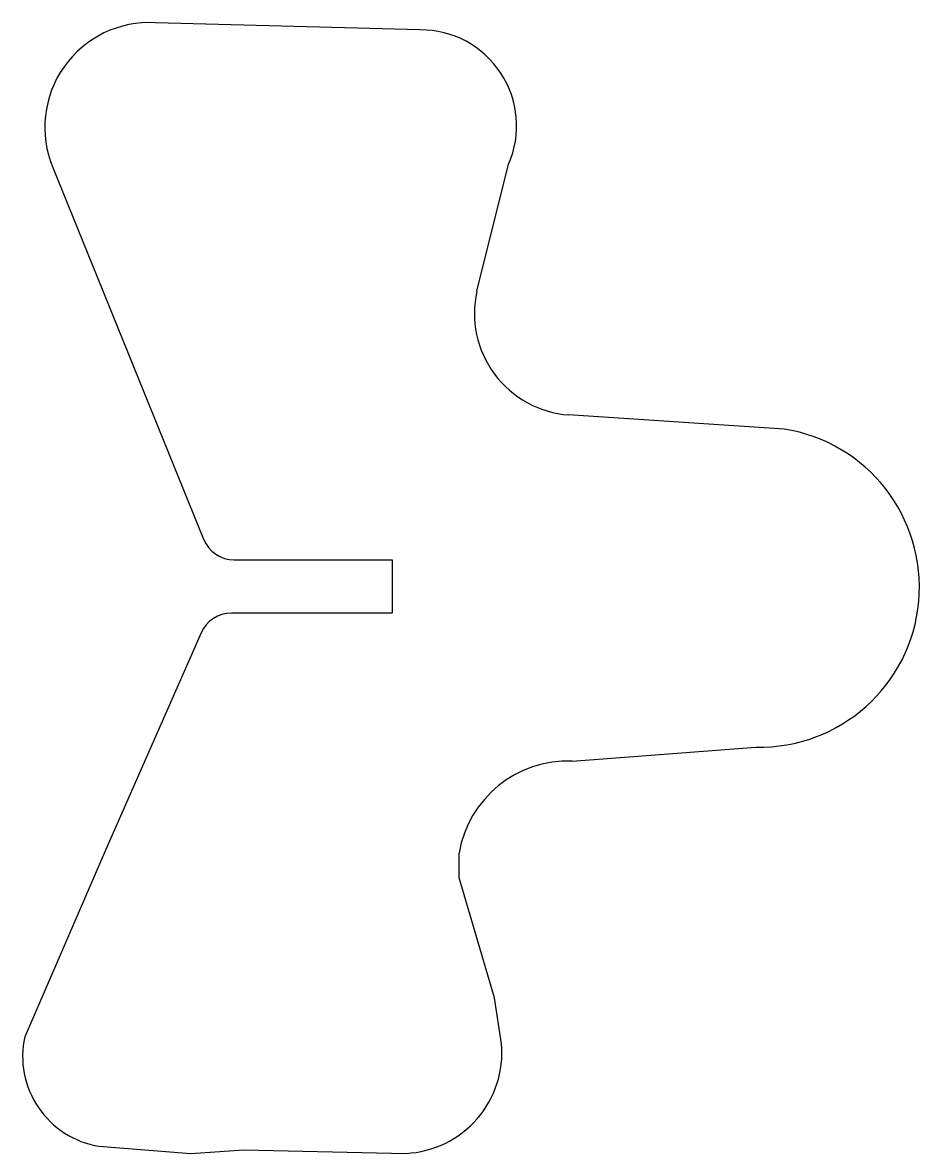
# Model space of a CAD drawing. Extents: x 0 to 27, y 0 to 34.
import ezdxf

# ---------------------------------------------------------------- set-up
doc = ezdxf.new("R2010")
doc.units = 0
doc.layers.add('WHITE', color=7, linetype='CONTINUOUS')

msp = doc.modelspace()

# ---------------------------------------------------------------- linework, layer by layer
at = {"layer": 'WHITE', "linetype": 'CONTINUOUS'}
for p, q in [((11.961949, 33.7875), (3.993199, 34)), ((0.911949, 29.64375), (5.440106, 18.474295)), ((13.661949, 25.925), (14.618199, 29.75)), ((22.905699, 21.78125), (16.424449, 22.20625)), ((6.366845, 17.85), (11.111949, 17.85)), ((11.111949, 17.85), (11.111949, 16.25)), ((11.111949, 16.25), (6.28377, 16.25)), ((5.368251, 15.652274), (2.505699, 9.1375)), ((16.530699, 11.79375), (22.055699, 12.21875)), ((2.505699, 9.1375), (0.061949, 3.50625)), ((13.130699, 8.2875), (13.130699, 9.03125)), ((14.193199, 4.675), (13.130699, 8.2875)), ((14.405699, 3.29375), (14.193199, 4.675)), ((2.293199, 0.2125), (5.055699, 0)), ((5.055699, 0), (6.649449, 0.10625)), ((6.649449, 0.10625), (11.536949, 0))]:
    msp.add_line(p, q, dxfattribs=at)
for centre, radius, start, end in [((3.813686, 30.859137), 3.145989, 86.728877, 202.72628), ((11.972861, 30.902163), 2.885358, -23.535282, 90.216696), ((16.655113, 25.263047), 3.065488, 167.529489, 265.68466), ((22.164447, 17.028111), 4.810591, -91.295345, 81.13613), ((6.366845, 18.85), 1, -157.9321, -90), ((6.28377, 15.25), 1, 90, 156.279604), ((16.400449, 8.4805), 3.315809, 87.748756, 170.438962), ((2.75162, 2.925664), 2.75162, 167.819165, 260.40978), ((11.384866, 3.028628), 3.032444, -87.125316, 5.015688)]:
    msp.add_arc(centre, radius, start, end, dxfattribs=at)

doc.saveas('drawing.dxf')
